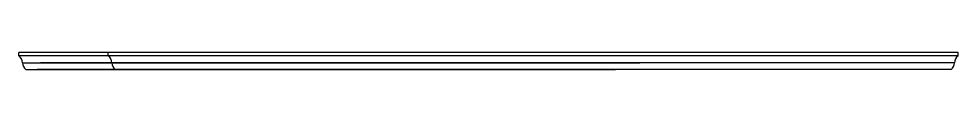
# Model space of a CAD drawing. Header units: inches. Extents: x 330 to 939, y 702 to 1608.
# Drawn here: x 363.6 to 475.9, y 1245.5 to 1247.5 of the extents above; entities that cross this region are included whole.
import ezdxf

# ---------------------------------------------------------------- set-up
doc = ezdxf.new("R2010")
doc.units = ezdxf.units.IN
doc.header["$MEASUREMENT"] = 0
doc.layers.add('01_EXISTING_RETAINED', color=7, linetype='Continuous', lineweight=25)

msp = doc.modelspace()

# ---------------------------------------------------------------- linework, layer by layer
at = {"layer": '01_EXISTING_RETAINED'}
for p, q in [((363.61, 1247.1), (363.61, 1247.49)), ((475.92, 1247.49), (363.61, 1247.49)), ((475.92, 1247.1), (363.61, 1247.1)), ((374.3, 1247.1), (374.3, 1247.49)), ((475.92, 1247.1), (475.92, 1247.49)), ((364.05, 1246.27), (429.08, 1246.27)), ((364.05, 1246.27), (437.86, 1246.27)), ((475.48, 1246.27), (366.22, 1246.27)), ((364.45, 1245.47), (427.1, 1245.47)), ((364.45, 1245.47), (434.94, 1245.47)), ((475.08, 1245.47), (365.83, 1245.47))]:
    msp.add_line(p, q, dxfattribs=at)
for centre, radius, start, end in [((363.05, 1246.27), 1, 359.4058, 55.8541), ((373.74, 1246.27), 1, 359.4058, 55.8541), ((476.48, 1246.27), 1, 124.1459, 180.5942), ((365.14, 1246.31), 1.08, 182.4934, 230.5602), ((375.83, 1246.31), 1.08, 182.4934, 230.5602), ((474.39, 1246.31), 1.08, 309.4398, 357.5066)]:
    msp.add_arc(centre, radius, start, end, dxfattribs=at)

doc.saveas('drawing.dxf')
